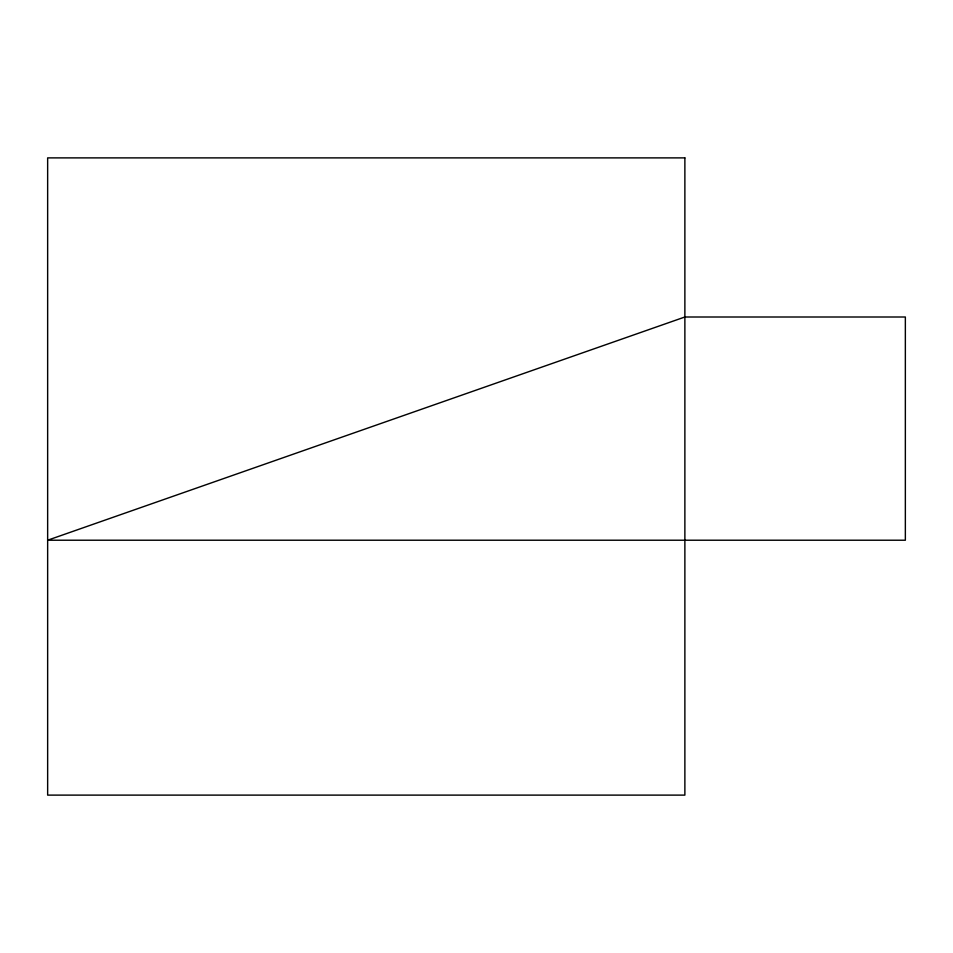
<?xml version="1.0" encoding="UTF-8"?>
<svg xmlns="http://www.w3.org/2000/svg" width="953" height="953" viewBox="0 0 953 953"><rect width="100%" height="100%" fill="white"/><g stroke="black" fill="none" stroke-linecap="round" stroke-linejoin="round"><path stroke-width="1.43" d="M684.873 317.004L47.65 540.22L905.35 540.22L905.35 317.004L684.873 317.004M684.873 157.888L47.65 157.888L47.65 795.112L684.873 795.112L684.873 157.888"/></g></svg>
